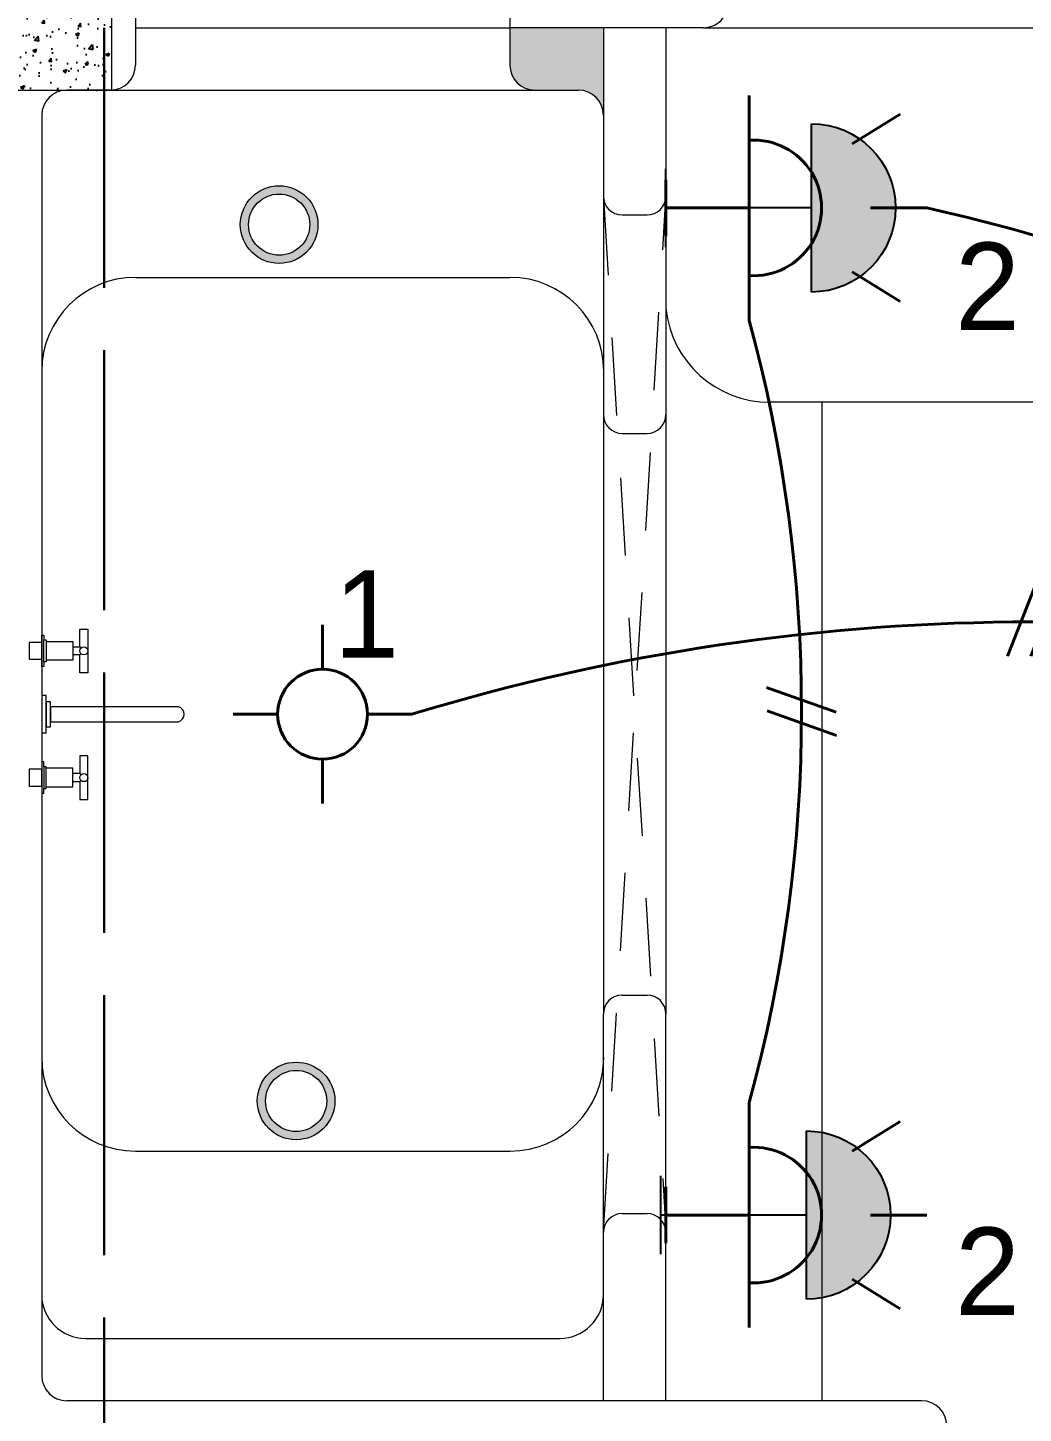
# Model space of a CAD drawing. Header units: metres. Extents: x 14 to 2416, y -346 to 476.
# Drawn here: x 139.704 to 141.299, y -68.491 to -66.271 of the extents above; entities that cross this region are included whole.
import ezdxf

# ---------------------------------------------------------------- set-up
doc = ezdxf.new("R2010")
doc.units = ezdxf.units.M
for name, pattern in [('0', [0]), ('DASHED', [0.75, 0.5, -0.25]), ('HIDDEN2', [0.1875, 0.125, -0.0625]), ('STYLE_03', [0.5, 0.416656, -0.083344])]:
    doc.linetypes.add(name, pattern=pattern)
doc.layers.get('0').update_dxf_attribs({"linetype": '0', "lineweight": 20})
for name, color, linetype, lineweight in [('A-ANNO-TEXT', 20, 'Continuous', 13), ('A-DOOR', 35, 'Continuous', 5), ('A-WALL', 250, 'Continuous', 20), ('baños', 251, 'Continuous', 0), ('Columnas', 7, 'Continuous', 18), ('E Salida Luces', 22, 'Continuous', 40), ('E Tuberia Emp Losa', 22, 'Continuous', 40), ('MAVA -LUMINARIAS', 1, 'Continuous', 18), ('muros bajitos', 252, 'Continuous', 5), ('piso', 253, 'Continuous', 0), ('PROYECCION', 9, 'DASHED', 0)]:
    doc.layers.add(name, color=color, linetype=linetype, lineweight=lineweight)
doc.layers.add('HATCH', color=8, linetype='Continuous')
doc.layers.add('MAVA Luminarias', color=1, linetype='Continuous')
doc.layers.add('RELLENO SECCION', color=8, linetype='Continuous', lineweight=0, transparency=0.4)
doc.styles.add('CENTURY GOTHIC', font='GOTHIC.TTF')
doc.styles.get("Standard").update_dxf_attribs({"font": 'arial.ttf', "height": 0.1875})

# ---------------------------------------------------------------- blocks, each defined once
blk = doc.blocks.new('downlight')
at = {"layer": 'MAVA -LUMINARIAS'}
h = blk.add_hatch(color=3, dxfattribs=at)
h.dxf.hatch_style = 1
h.paths.add_polyline_path([(-5.416, -22.4571, 1), (-5.2917, -22.4571, 1)])
h.paths.add_polyline_path([(-5.3048, -22.4571, -1), (-5.4029, -22.4571, -1)], flags=16)
at = {"layer": 'MAVA -LUMINARIAS', "color": 3}
for radius in [0.0622, 0.049]:
    blk.add_circle((-5.3539, -22.4571), radius, dxfattribs=at)
blk = doc.blocks.new('SCONCE 2')
at = {"layer": 'MAVA Luminarias', "linetype": 'Continuous'}
blk.add_hatch(color=1, dxfattribs=at).paths.add_polyline_path([(0.3422, -0.2405, 1), (-0.169, -0.2405)])
at = {"layer": 'MAVA Luminarias', "color": 1, "linetype": 'Continuous'}
for p, q in [((-0.169, -0.2405), (0.3422, -0.2405)), ((0.0866, -0.2405), (0.0866, -0.6823)), ((-0.0323, -0.6823), (0.2056, -0.6823))]:
    blk.add_line(p, q, dxfattribs=at)
blk.add_arc((0.0866, -0.2405), 0.2556, 0, 180, dxfattribs=at)
blk = doc.blocks.new('A$Ccb23abde')
at = {"layer": 'baños'}
for p, q in [((0.0485, 0.2482), (0.0215, 0.2482)), ((0.0215, 0.2482), (0.0215, 0.2282)), ((0.0485, 0.2282), (0.0485, 0.2482)), ((0.2515, 0.2482), (0.2245, 0.2482)), ((0.2245, 0.2482), (0.2245, 0.2282)), ((0.2515, 0.2282), (0.2515, 0.2482)), ((0.06, 0.2282), (0.01, 0.2282)), ((0.01, 0.2282), (0.01, 0.2247)), ((0.01, 0.2247), (0.0175, 0.2247)), ((0.0175, 0.2247), (0.0175, 0.2212)), ((0.0525, 0.2247), (0.0175, 0.2247)), ((0.0215, 0.2282), (0.0485, 0.2282)), ((0.0525, 0.2212), (0.0525, 0.2247)), ((0.0525, 0.2247), (0.06, 0.2247)), ((0.06, 0.2247), (0.06, 0.2282)), ((0.1665, 0.2282), (0.1065, 0.2282)), ((0.1065, 0.2282), (0.1065, 0.2212)), ((0.1665, 0.2212), (0.1665, 0.2282)), ((0.213, 0.2282), (0.263, 0.2282)), ((0.213, 0.2247), (0.213, 0.2282)), ((0.2205, 0.2247), (0.213, 0.2247)), ((0.2205, 0.2212), (0.2205, 0.2247)), ((0.2205, 0.2247), (0.2555, 0.2247)), ((0.2245, 0.2282), (0.2515, 0.2282)), ((0.2555, 0.2247), (0.2555, 0.2212)), ((0.263, 0.2247), (0.2555, 0.2247)), ((0.263, 0.2282), (0.263, 0.2247)), ((0.0175, 0.2212), (0.02, 0.2212)), ((0.02, 0.2212), (0.02, 0.1782)), ((0.02, 0.2212), (0.05, 0.2212)), ((0.05, 0.1782), (0.05, 0.2212)), ((0.05, 0.2212), (0.0525, 0.2212)), ((0.1065, 0.2212), (0.1665, 0.2212)), ((0.1565, 0.2212), (0.1165, 0.2212)), ((0.1165, 0.2212), (0.1165, 0.2142)), ((0.1165, 0.2142), (0.1565, 0.2142)), ((0.1485, 0.2142), (0.1245, 0.2142)), ((0.1245, 0.2142), (0.1245, 0.0091)), ((0.1485, 0.0091), (0.1485, 0.2142)), ((0.1565, 0.2142), (0.1565, 0.2212)), ((0.223, 0.2212), (0.2205, 0.2212)), ((0.223, 0.1782), (0.223, 0.2212)), ((0.253, 0.2212), (0.223, 0.2212)), ((0.253, 0.2212), (0.253, 0.1782)), ((0.2555, 0.2212), (0.253, 0.2212)), ((0.02, 0.1782), (0.0285, 0.1782)), ((0.0285, 0.1782), (0.0285, 0.1672)), ((0.0285, 0.1782), (0.0415, 0.1782)), ((0.0415, 0.1672), (0.0415, 0.1782)), ((0.0415, 0.1782), (0.05, 0.1782)), ((0.2315, 0.1782), (0.223, 0.1782)), ((0.2315, 0.1672), (0.2315, 0.1782)), ((0.2445, 0.1782), (0.2315, 0.1782)), ((0.2445, 0.1782), (0.2445, 0.1672)), ((0.253, 0.1782), (0.2445, 0.1782)), ((0.0285, 0.1672), (0, 0.1672)), ((0, 0.1672), (0, 0.1542)), ((0.0285, 0.1672), (0.0304, 0.1653)), ((0.0415, 0.1672), (0.0396, 0.1653)), ((0.07, 0.1672), (0.0415, 0.1672)), ((0.07, 0.1542), (0.07, 0.1672)), ((0.203, 0.1672), (0.2315, 0.1672)), ((0.203, 0.1542), (0.203, 0.1672)), ((0.2315, 0.1672), (0.2334, 0.1653)), ((0.2445, 0.1672), (0.2426, 0.1653)), ((0.2445, 0.1672), (0.273, 0.1672)), ((0.273, 0.1672), (0.273, 0.1542)), ((0, 0.1542), (0.07, 0.1542)), ((0.273, 0.1542), (0.203, 0.1542))]:
    blk.add_line(p, q, dxfattribs=at)
for centre, major_axis, start_param, end_param in [((0.035, 0.1607), (0.0046, 0.0046), 5.497787, 11.780972), ((0.238, 0.1607), (-0.0046, 0.0046), 3.926991, 10.210176), ((0.1365, 0.0125), (-0.00881, 0.00881), 1.057396, 3.654969)]:
    blk.add_ellipse(centre, major_axis=major_axis, ratio=1, start_param=start_param, end_param=end_param, dxfattribs=at)
blk = doc.blocks.new('A$C89702949')
at = {"layer": 'HATCH'}
h = blk.add_hatch(dxfattribs=at)
h.set_pattern_fill('AR-CONC', color=256, scale=0.00032)
h.set_pattern_definition([(50, (114.33107, 55.238796), (0.058299094, -0.005100507), [0.006096, -0.067056]), (355, (114.33107, 55.238796), (-0.011277895, 0.06113819), [0.0048768, -0.053644987]), (100.451445, (114.33593, 55.23837), (0.0470212, 0.05603768), [0.005180803, -0.056988878]), (46.1842, (114.33107, 55.25505), (0.086745293, -0.013453545), [0.009144, -0.100584]), (96.63556, (114.3383, 55.25393), (0.07596932, 0.07917636), [0.00777121, -0.085483395]), (351.18415, (114.33107, 55.25505), (0.07596932, 0.07917636), [0.00731519, -0.080467114]), (21, (114.3392, 55.25099), (0.048516605, -0.032724863), [0.006096, -0.067056]), (326, (114.3392, 55.25099), (0.01977665, 0.05894015), [0.0048768, -0.0536448]), (71.451445, (114.34324, 55.24826), (0.068293254, 0.026215286), [0.005180803, -0.05698878]), (37.5, (114.331071, 55.238796), (0.000988353, 0.0270576124), [0, -0.05299456, 0, -0.0544576, 0, -0.053848]), (7.5, (114.33107, 55.238796), (0.021382292, 0.032057784), [0, -0.03104896, 0, -0.05177536, 0, -0.0205232]), (327.5, (114.312946, 55.238796), (0.0433889905, -0.001833198), [0, -0.02032, 0, -0.0633984, 0, -0.0841248]), (317.5, (114.304818, 55.238796), (0.047401338, 0.008136477), [0, -0.026416, 0, -0.04210304, 0, -0.0597408])])
h.paths.add_polyline_path([(6.1623, 19.9891), (6.1623, 19.6891), (6.7623, 19.6891), (6.7623, 19.9891)])
at = {"layer": 'Columnas'}
blk.add_lwpolyline([(6.1623, 19.9891), (6.1623, 19.6891), (6.7623, 19.6891), (6.7623, 19.9891)], close=True, dxfattribs=at)
blk = doc.blocks.new('PL BASE 2N NASAS 09')
at = {"layer": 'RELLENO SECCION', "true_color": 0xc7c8ca}
h = blk.add_hatch(color=9, dxfattribs=at)
h.dxf.hatch_style = 1
h.paths.add_polyline_path([(166.1975, -5.4117), (166.0476, -5.4117), (166.0476, -5.4717, 0.414216), (166.0876, -5.5117), (166.1275, -5.5117), (166.1575, -5.5117, -0.414206), (166.1975, -5.5517)])
at = {"layer": 'A-DOOR'}
for p, q in [((165.4476, -5.4117), (166.0476, -5.4117)), ((166.3576, -5.4117), (169.0876, -5.4117))]:
    blk.add_line(p, q, dxfattribs=at)
at = {"layer": 'A-WALL'}
for p, q in [((165.4476, -5.2517), (165.4476, -5.4717)), ((166.0476, -5.2517), (166.0476, -5.4717)), ((166.3576, -5.4117), (166.0476, -5.4117)), ((166.1975, -5.4117), (166.1975, -5.6817)), ((166.2975, -5.4117), (166.2975, -5.6817)), ((165.4076, -5.5117), (165.3375, -5.5117)), ((165.3375, -5.5117), (165.4076, -5.5117)), ((166.0854, -5.5117), (166.1275, -5.5117)), ((166.0876, -5.5117), (166.1575, -5.5117)), ((165.2975, -5.5517), (165.2975, -7.5717)), ((166.2275, -5.7117), (166.2675, -5.7117)), ((166.7075, -7.6117), (165.3375, -7.6117))]:
    blk.add_line(p, q, dxfattribs=at)
for centre, radius, start, end in [((166.3576, -5.3717), 0.04, 269.9907, 0), ((165.4076, -5.4717), 0.04, 270, 0), ((166.0876, -5.4717), 0.04, 180, 270), ((165.3375, -5.5517), 0.04, 90, 180), ((166.1575, -5.5517), 0.04, 0.0015, 90), ((166.2275, -5.6817), 0.03, 180, 270), ((166.2675, -5.6817), 0.03, 270, 0), ((165.3375, -7.5717), 0.04, 180, 270), ((166.7075, -7.6517), 0.04, 0, 90)]:
    blk.add_arc(centre, radius, start, end, dxfattribs=at)
at = {"layer": 'baños'}
for p, q in [((165.4475, -5.8118), (166.0481, -5.8118)), ((168.981, -6.0117), (166.4641, -6.0117)), ((165.4475, -7.2117), (166.0481, -7.2117))]:
    blk.add_line(p, q, dxfattribs=at)
for centre, radius, start, end in [((165.4475, -5.9618), 0.15, 90, 180), ((166.0481, -5.9618), 0.15, 0, 90), ((166.4641, -5.8443), 0.1675, 185.9712, 270), ((165.4475, -7.0617), 0.15, 180, 270), ((166.0481, -7.0617), 0.15, 270, 0)]:
    blk.add_arc(centre, radius, start, end, dxfattribs=at)
at = {"layer": 'muros bajitos'}
for p, q in [((165.4076, -5.5117), (166.0854, -5.5117)), ((166.1975, -5.6817), (166.1975, -6.0318)), ((166.2975, -5.6817), (166.2975, -6.0317)), ((166.1975, -6.0318), (166.1975, -6.9917)), ((166.2975, -6.0317), (166.2975, -6.9917)), ((166.2275, -6.0617), (166.2675, -6.0617)), ((166.2275, -6.9617), (166.2675, -6.9617)), ((166.1975, -7.6117), (166.1975, -6.9917)), ((166.2975, -7.6117), (166.2975, -6.9917)), ((166.2275, -7.3118), (166.2675, -7.3118)), ((165.3675, -7.5117), (166.1275, -7.5117))]:
    blk.add_line(p, q, dxfattribs=at)
for centre, radius, start, end in [((166.2275, -6.0317), 0.03, 180, 270), ((166.2675, -6.0317), 0.03, 270, 0), ((166.2275, -6.9917), 0.03, 90, 180), ((166.2675, -6.9917), 0.03, 0, 90), ((166.2275, -7.3418), 0.03, 90, 180), ((166.2675, -7.3418), 0.03, 0, 90), ((165.3675, -7.4417), 0.07, 180, 270), ((166.1275, -7.4417), 0.07, 270, 0)]:
    blk.add_arc(centre, radius, start, end, dxfattribs=at)
at = {"layer": 'piso'}
blk.add_line((166.5475, -6.0117), (166.5475, -7.6117), dxfattribs=at)
at = {"layer": 'PROYECCION', "linetype": 'HIDDEN2'}
for p, q in [((166.1976, -5.6836), (166.2975, -7.34)), ((166.1976, -7.34), (166.2975, -5.6836))]:
    blk.add_line(p, q, dxfattribs=at)
at = {"color": 1}
blk.add_blockref('A$C89702949', (158.6475, -25.2008), dxfattribs=at)
at = {"layer": 'baños', "rotation": 90}
blk.add_blockref('A$Ccb23abde', (165.5257, -6.6482), dxfattribs=at)
at = {"layer": 'baños', "linetype": 'Continuous', "flags": 8}
for tag, p in [('MODELNUMBER', (167.1329, -5.6306, 0)), ('TRADENAME', (167.1329, -5.6307, 0)), ('PRODUCT', (167.1329, -5.6307, 0)), ('MATERIAL', (167.1329, -5.6307, 0)), ('MODELNUMBER', (168.3076, -5.6306, 0)), ('TRADENAME', (168.3076, -5.6307, 0)), ('PRODUCT', (168.3076, -5.6307, 0)), ('MATERIAL', (168.3076, -5.6307, 0))]:
    blk.add_attdef(tag, p, '', height=0.0000254, rotation=180.0001, dxfattribs=at)
at = {"layer": 'baños', "linetype": 'Continuous'}
for tag, p, rotation in [('MODELNUMBER', (169.2428, -19.7065), 180.0001), ('TRADENAME', (169.2428, -19.7064), 180.0001), ('MATERIAL', (169.243, -19.7063), 180.0001), ('PRODUCT', (169.243, -19.7064), 180.0001), ('MODELNUMBER', (169.9524, -19.7065), 179.9999), ('MATERIAL', (169.9524, -19.7063), 179.9999), ('TRADENAME', (169.9524, -19.7064), 179.9999), ('PRODUCT', (169.9524, -19.7064), 179.9999)]:
    blk.add_attdef(tag, p, '', height=0.0000254, rotation=rotation, dxfattribs=at)
blk = doc.blocks.new('PL MUEBLES 2N NASAS 09')
blk.add_blockref('PL BASE 2N NASAS 09', (49.9143, 62.717))
blk = doc.blocks.new('A$C595364de')
blk.add_blockref('PL MUEBLES 2N NASAS 09', (-199.5618, -36.6052))
blk = doc.blocks.new('*U386')
at = {"layer": 'E Salida Luces'}
for p, q in [((-0.2226, 0.1502), (-0.2226, 0.3004)), ((-0.6254, 0.2502), (-0.4978, 0.171)), ((-0.2226, 0.1502), (-0.2226, -0.1502)), ((0, -0.0751), (0, 0.0751)), ((-0.2226, 0), (0, 0)), ((-0.6968, 0), (-0.5466, 0)), ((-0.6254, -0.2502), (-0.4978, -0.1711)), ((-0.2226, -0.3004), (-0.2226, -0.1502))]:
    blk.add_line(p, q, dxfattribs=at)
blk.add_arc((-0.2348, 0), 0.1811, 86.1195, 273.8805, dxfattribs=at)
blk = doc.blocks.new('*U370')
for p, q in [((0.025, 1.368), (-1.049, -1.483)), ((0.987, 1.368), (-0.088, -1.483))]:
    blk.add_line(p, q)
blk = doc.blocks.new('*U461')
at = {"xscale": 0.03937007874015751, "yscale": 0.03937007874015751, "zscale": 0.03937007874015751, "rotation": 1.172840678345944}
blk.add_blockref('*U370', (0.0012, 0.0023), dxfattribs=at)
blk = doc.blocks.new('*U387')
at = {"layer": 'E Salida Luces'}
for p, q in [((0.2226, 0.3004), (0.2226, 0.1502)), ((0.6254, 0.2502), (0.4978, 0.1711)), ((0.2226, -0.1502), (0.2226, 0.1502)), ((0, 0.0751), (0, -0.0751)), ((0.2226, 0), (0, 0)), ((0.6968, 0), (0.5466, 0)), ((0.2226, -0.1502), (0.2226, -0.3004)), ((0.6254, -0.2502), (0.4978, -0.171))]:
    blk.add_line(p, q, dxfattribs=at)
blk.add_arc((0.2348, 0), 0.1811, 266.1195, 93.8805, dxfattribs=at)
blk = doc.blocks.new('*U486')
at = {"layer": 'E Salida Luces', "linetype": 'Continuous'}
for p, q in [((0, 0.3583), (0, 0.1807)), ((-0.3576, 0.0007), (-0.18, 0.0007)), ((0.18, 0.0007), (0.3576, 0.0007)), ((0, -0.1793), (0, -0.3569))]:
    blk.add_line(p, q, dxfattribs=at)
blk.add_circle((0, 0.0007), 0.18, dxfattribs=at)
blk = doc.blocks.new('*U653')
at = {"xscale": 0.03937007874015749, "yscale": 0.03937007874015749, "zscale": 0.03937007874015749, "rotation": 112.9075545584024}
blk.add_blockref('*U370', (-0.0026, 0.0003), dxfattribs=at)

msp = doc.modelspace()

# ---------------------------------------------------------------- linework, layer by layer
at = {"layer": 'E Salida Luces'}
for centre, radius, start, end in [((140.509, -69.4149), 2.9251, 48.3852, 77.4477), ((138.5591, -67.3666), 2.3849, 344.766, 15.234), ((141.3141, -70.6371), 3.4141, 73.0653, 106.9347)]:
    msp.add_arc(centre, radius, start, end, dxfattribs=at)
at = {"layer": 'MAVA Luminarias', "linetype": 'STYLE_03', "lineweight": 30}
msp.add_line((139.8267, -66.271), (139.8267, -69.821), dxfattribs=at)

# ---------------------------------------------------------------- block references
at = {"layer": 'A-ANNO-TEXT'}
msp.add_blockref('A$C595364de', (124.0766, -86.9711), dxfattribs=at)
at = {"layer": 'E Salida Luces', "color": 1, "yscale": 0.6, "zscale": 0.6, "rotation": 180}
for name, p, xscale in [('*U387', (140.7266, -66.5597), -0.6), ('*U386', (140.7266, -68.1735), 0.6)]:
    msp.add_blockref(name, p, dxfattribs=dict(at, xscale=xscale))
at = {"layer": 'E Salida Luces', "xscale": 0.4, "yscale": 0.4, "zscale": 0.4, "rotation": 180}
msp.add_blockref('*U486', (140.1766, -67.3707), dxfattribs=at)
at = {"layer": 'E Tuberia Emp Losa'}
for name, p, xscale, yscale, zscale, rotation in [('*U653', (141.3141, -67.223), 0.9842519685039482, 0.9842519685039482, 0.9842519685039482, 246.315101284278), ('*U461', (140.944, -67.3666), 0.9842519685039597, 0.9842519685039597, 0.9842519685039597, 90.00000000000001)]:
    msp.add_blockref(name, p, dxfattribs=dict(at, xscale=xscale, yscale=yscale, zscale=zscale, rotation=rotation))
at = {"layer": 'MAVA Luminarias', "linetype": 'Continuous', "xscale": -0.5277282914889166, "yscale": 0.5277282914889166, "zscale": 0.5277282914889166, "rotation": 270}
for p in [(141.0867, -66.6054), (141.0787, -68.2192)]:
    msp.add_blockref('SCONCE 2', p, dxfattribs=at)
at = {"layer": 'MAVA Luminarias'}
for p in [(145.4609, -44.1294), (145.4881, -45.5335)]:
    msp.add_blockref('downlight', p, dxfattribs=at)

# ---------------------------------------------------------------- texts
at = {"layer": 'E Tuberia Emp Losa', "char_height": 0.14, "attachment_point": 5, "style": 'CENTURY GOTHIC'}
for s, insert, width in [('2', (141.242, -66.6854), 0.162623), ('1 ', (140.2472, -67.2102), 0.276812), ('2', (141.242, -68.2634), 0.162623)]:
    msp.add_mtext(s, dxfattribs=dict(at, insert=insert, width=width))

doc.saveas('drawing.dxf')
